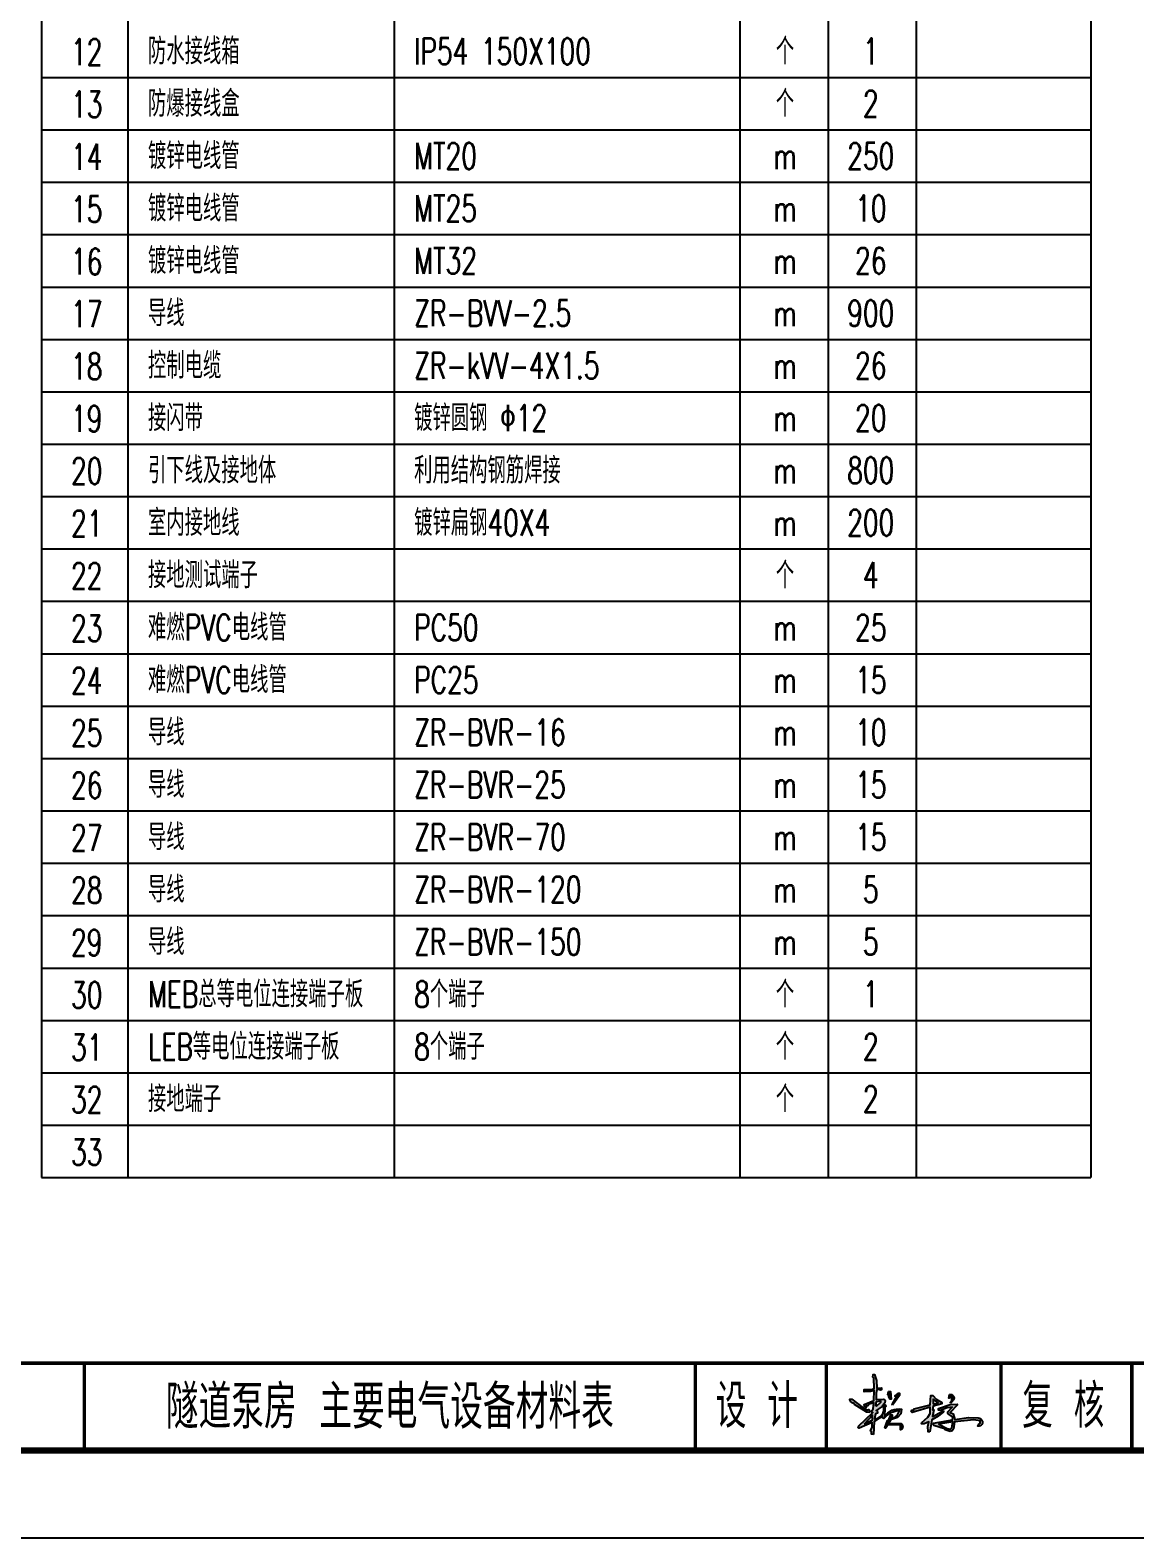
# Model space of a CAD drawing. Header units: millimetres. Extents: x 210068 to 672068, y -299976 to -107099.
# Drawn here: x 225949 to 238602, y -264492 to -247224 of the extents above; entities that cross this region are included whole.
import ezdxf
from ezdxf.enums import TextEntityAlignment as Align

# ---------------------------------------------------------------- set-up
doc = ezdxf.new("R2010")
doc.units = ezdxf.units.MM
doc.header["$LTSCALE"] = 1000
doc.header["$MEASUREMENT"] = 0
for name, color, linetype in [('图框', 7, 'Continuous'), ('文字', 7, 'Continuous'), ('轮廓线', 1, 'Continuous')]:
    doc.layers.add(name, color=color, linetype=linetype)
doc.styles.get("Standard").update_dxf_attribs({"font": 'simplex1.shx', "width": 0.7, "bigfont": 'HZTXT.shx'})

# ---------------------------------------------------------------- blocks, each defined once
blk = doc.blocks.new('series')
at = {"width": 0.75}
for tag, height, p in [('页码', 4, (-35, -19)), ('图名', 5, (-220, -282)), ('图号', 5, (-20, -282))]:
    blk.add_attdef(tag, text='', height=height, dxfattribs=at).set_placement(p, align=Align.MIDDLE_CENTER)

msp = doc.modelspace()

# ---------------------------------------------------------------- hatches: boundary and pattern name
at = {"linetype": 'Continuous'}
h = msp.add_hatch(color=256, dxfattribs=at)
h.paths.add_polyline_path([(235605.3, -263016.1), (235584.3, -263040.1), (235584.3, -263052.1), (235599.3, -263058.1), (235437.3, -263211.1), (235434.3, -263229.1), (235443.3, -263235.1), (235593.3, -263169.1), (235593.3, -263226.1), (235575.3, -263265.1), (235584.3, -263274.1), (235584.3, -263304.1), (235608.3, -263307.1), (235617.3, -263160.1), (235713.3, -263097.1), (235713.3, -263118.1), (235728.3, -263124.1, -0.219057), (235908.3, -263037.1), (235878.3, -263091.1), (235827.3, -263133.1), (235884.3, -263112.1), (235920.3, -263070.1), (235929.3, -263019.1, 0.293496), (235734.3, -263100.1), (235740.3, -263001.1), (235749.3, -262986.1), (235746.3, -262968.1), (235722.3, -262989.1, -0.49928), (235620.3, -263127.1), (235632.3, -263073.1), (235653.3, -263064.1), (235650.3, -263031.1), (235638.3, -263034.1), (235707.3, -262986.1), (235740.3, -262944.1), (235743.3, -262917.1), (235722.3, -262902.1), (235638.3, -262908.1), (235638.3, -262833.1), (235647.3, -262797.1), (235686.3, -262788.1), (235686.3, -262800.1), (235701.3, -262797.1), (235701.3, -262773.1), (235647.3, -262776.1), (235641.3, -262689.1), (235620.3, -262620.1), (235605.3, -262620.1), (235602.3, -262650.1), (235611.3, -262662.1), (235617.3, -262782.1), (235584.3, -262794.1), (235500.3, -262794.1), (235500.3, -262818.1), (235575.3, -262815.1), (235617.3, -262803.1), (235611.3, -262920.1), (235500.3, -262965.1), (235509.3, -262998.1), (235524.3, -262998.1), (235524.3, -262980.1), (235545.3, -262980.1), (235557.3, -262962.1), (235611.3, -262944.1)])
h.paths.add_polyline_path([(235632.3, -262977.1), (235638.3, -262935.1), (235692.3, -262926.1), (235692.3, -262938.1), (235641.3, -262983.1)], flags=16)
h.paths.add_polyline_path([(235596.3, -263088.1), (235596.3, -263142.1), (235500.3, -263190.1)], flags=16)
for points in [[(235533.3, -263052.1), (235566.3, -263055.1), (235569.3, -263040.1), (235554.3, -263022.1), (235545.3, -263031.1), (235491.3, -263004.1), (235359.3, -262902.1), (235338.3, -262902.1, 0.426792), (235380.3, -262950.1), (235389.3, -262965.1)], [(235785.3, -262875.1), (235785.3, -262851.1), (235773.3, -262854.1), (235779.3, -262815.1), (235803.3, -262815.1), (235809.3, -262905.1), (235800.3, -262905.1)], [(235827.3, -262971.1), (235821.3, -262965.1), (235881.3, -262863.1), (235851.3, -262869.1), (235893.3, -262833.1), (235908.3, -262836.1), (235908.3, -262863.1)], [(236487.3, -262941.1), (236496.3, -262950.1), (236526.3, -262911.1, 0.66475), (236478.3, -262851.1), (236472.3, -262893.1), (236490.3, -262878.1, -0.537712)]]:
    msp.add_hatch(color=256, dxfattribs=at).paths.add_polyline_path(points)
h = msp.add_hatch(color=256, dxfattribs=at)
h.paths.add_polyline_path([(236163.3, -263172.1), (236160.3, -263187.1), (236187.3, -263187.1), (236244.3, -263163.1), (236232.3, -263217.1), (236235.3, -263277.1), (236253.3, -263277.1), (236277.3, -263142.1), (236349.3, -263100.1), (236409.3, -263049.1), (236406.3, -263031.1), (236388.3, -263049.1), (236283.3, -263103.1), (236298.3, -263025.1), (236283.3, -263025.1), (236292.3, -262983.1), (236391.3, -262956.1), (236391.3, -262941.1), (236325.3, -262905.1), (236289.3, -262863.1), (236265.3, -262863.1), (236259.3, -262968.1), (236076.3, -263016.1), (236070.3, -263025.1), (236046.3, -263028.1), (236040.3, -263046.1), (236052.3, -263055.1), (236259.3, -262995.1), (236256.3, -263067.1), (236229.3, -263109.1)])
h.paths.add_polyline_path([(236292.3, -262959.1), (236292.3, -262905.1), (236349.3, -262944.1)], flags=16)
h = msp.add_hatch(color=256, dxfattribs=at)
h.paths.add_polyline_path([(236511.3, -262995.1), (236460.3, -263049.1), (236460.3, -263067.1), (236517.3, -263109.1), (236514.3, -263139.1), (236295.3, -263178.1), (236292.3, -263193.1), (236301.3, -263205.1), (236421.3, -263244.1), (236430.3, -263256.1), (236487.3, -263274.1), (236511.3, -263268.1), (236526.3, -263244.1), (236538.3, -263163.1), (236757.3, -263139.1), (236829.3, -263151.1), (236829.3, -263178.1), (236808.3, -263196.1), (236805.3, -263214.1, 1.055254), (236808.3, -263118.1), (236697.3, -263115.1), (236541.3, -263136.1), (236520.3, -263073.1), (236487.3, -263058.1), (236565.3, -262974.1), (236568.3, -262959.1), (236487.3, -262965.1), (236352.3, -263010.1), (236352.3, -263028.1), (236373.3, -263034.1), (236451.3, -263004.1)])
h.paths.add_polyline_path([(236517.3, -263163.1), (236505.3, -263232.1), (236490.3, -263247.1), (236451.3, -263238.1), (236355.3, -263190.1)], flags=16)
h = msp.add_hatch(color=256, dxfattribs=at)
edge = h.paths.add_edge_path()
edge.add_line((235926.3, -263253.1), (235917.3, -263253.1))
edge.add_line((235917.3, -263253.1), (235917.3, -263211.1))
edge.add_line((235917.3, -263211.1), (235908.3, -263199.1))
edge.add_line((235908.3, -263199.1), (235767.3, -263199.1))
edge.add_line((235767.3, -263199.1), (235746.3, -263235.1))
edge.add_line((235746.3, -263235.1), (235737.3, -263232.1))
edge.add_line((235737.3, -263232.1), (235770.3, -263148.1))
edge.add_line((235770.3, -263148.1), (235779.3, -263148.1))
edge.add_line((235779.3, -263148.1), (235806.3, -263082.1))
edge.add_line((235806.3, -263082.1), (235821.3, -263082.1))
edge.add_line((235821.3, -263082.1), (235821.3, -263115.1))
edge.add_line((235821.3, -263115.1), (235782.3, -263181.1))
edge.add_line((235782.3, -263181.1), (235926.3, -263184.1))
edge.add_arc((235899.3, -263218.6), 43.8, -51.9818, 51.9818, ccw=False)

# ---------------------------------------------------------------- linework, layer by layer
msp.add_lwpolyline([(252068.5, -264491.9), (252068.5, -234791.9), (210068.5, -234791.9), (210068.5, -264491.9)], close=True)
for points, const_width in [([(251068.5, -235791.9), (213068.5, -235791.9), (213068.5, -263491.9), (251068.5, -263491.9), (251068.5, -235791.9)], 70), ([(213068.5, -262491.9), (251068.5, -262491.9)], 40)]:
    msp.add_lwpolyline(points, dxfattribs=dict(const_width=const_width))
for points in [[(235608.3, -263307.1), (235584.3, -263304.1), (235584.3, -263274.1), (235575.3, -263265.1), (235593.3, -263226.1), (235593.3, -263169.1), (235443.3, -263235.1), (235434.3, -263229.1), (235437.3, -263211.1), (235599.3, -263058.1), (235584.3, -263052.1), (235584.3, -263040.1), (235605.3, -263016.1), (235611.3, -262944.1), (235557.3, -262962.1), (235545.3, -262980.1), (235524.3, -262980.1), (235524.3, -262998.1), (235509.3, -262998.1), (235500.3, -262965.1), (235611.3, -262920.1), (235617.3, -262803.1), (235575.3, -262815.1), (235500.3, -262818.1), (235500.3, -262794.1), (235584.3, -262794.1), (235617.3, -262782.1), (235611.3, -262662.1), (235602.3, -262650.1), (235605.3, -262620.1), (235620.3, -262620.1), (235641.3, -262689.1), (235647.3, -262776.1), (235701.3, -262773.1), (235701.3, -262797.1), (235686.3, -262800.1), (235686.3, -262788.1), (235647.3, -262797.1), (235638.3, -262833.1), (235638.3, -262908.1), (235722.3, -262902.1), (235743.3, -262917.1), (235740.3, -262944.1), (235707.3, -262986.1), (235638.3, -263034.1), (235650.3, -263031.1), (235653.3, -263064.1), (235632.3, -263073.1), (235620.3, -263127.1, 0.49928), (235722.3, -262989.1), (235746.3, -262968.1), (235749.3, -262986.1), (235740.3, -263001.1), (235734.3, -263100.1, -0.293496), (235929.3, -263019.1), (235920.3, -263070.1), (235884.3, -263112.1), (235827.3, -263133.1), (235878.3, -263091.1), (235908.3, -263037.1, 0.219057), (235728.3, -263124.1), (235713.3, -263118.1), (235713.3, -263097.1), (235617.3, -263160.1)], [(235566.3, -263055.1), (235533.3, -263052.1), (235389.3, -262965.1), (235380.3, -262950.1, -0.426792), (235338.3, -262902.1), (235359.3, -262902.1), (235491.3, -263004.1), (235545.3, -263031.1), (235554.3, -263022.1), (235569.3, -263040.1)], [(236487.3, -263274.1), (236430.3, -263256.1), (236421.3, -263244.1), (236301.3, -263205.1), (236292.3, -263193.1), (236295.3, -263178.1), (236514.3, -263139.1), (236517.3, -263109.1), (236460.3, -263067.1), (236460.3, -263049.1), (236511.3, -262995.1), (236451.3, -263004.1), (236373.3, -263034.1), (236352.3, -263028.1), (236352.3, -263010.1), (236487.3, -262965.1), (236568.3, -262959.1), (236565.3, -262974.1), (236487.3, -263058.1), (236520.3, -263073.1), (236541.3, -263136.1), (236697.3, -263115.1), (236808.3, -263118.1, -1.055254), (236805.3, -263214.1), (236808.3, -263196.1), (236829.3, -263178.1), (236829.3, -263151.1), (236757.3, -263139.1), (236538.3, -263163.1), (236526.3, -263244.1), (236511.3, -263268.1)], [(236496.3, -262950.1), (236487.3, -262941.1, 0.537712), (236490.3, -262878.1), (236472.3, -262893.1), (236478.3, -262851.1, -0.66475), (236526.3, -262911.1)], [(235926.3, -263253.1), (235917.3, -263253.1), (235917.3, -263211.1), (235908.3, -263199.1), (235767.3, -263199.1), (235746.3, -263235.1), (235737.3, -263232.1), (235770.3, -263148.1), (235779.3, -263148.1), (235806.3, -263082.1), (235821.3, -263082.1), (235821.3, -263115.1), (235782.3, -263181.1), (235926.3, -263184.1, -0.487536)]]:
    msp.add_lwpolyline(points, format="xyb", close=True, dxfattribs=at)
for points in [[(235641.3, -262983.1), (235692.3, -262938.1), (235692.3, -262926.1), (235638.3, -262935.1), (235632.3, -262977.1)], [(235785.3, -262875.1), (235785.3, -262851.1), (235773.3, -262854.1), (235779.3, -262815.1), (235803.3, -262815.1), (235809.3, -262905.1), (235800.3, -262905.1)], [(235827.3, -262971.1), (235821.3, -262965.1), (235881.3, -262863.1), (235851.3, -262869.1), (235893.3, -262833.1), (235908.3, -262836.1), (235908.3, -262863.1)], [(236253.3, -263277.1), (236235.3, -263277.1), (236232.3, -263217.1), (236244.3, -263163.1), (236187.3, -263187.1), (236160.3, -263187.1), (236163.3, -263172.1), (236229.3, -263109.1), (236256.3, -263067.1), (236259.3, -262995.1), (236052.3, -263055.1), (236040.3, -263046.1), (236046.3, -263028.1), (236070.3, -263025.1), (236076.3, -263016.1), (236259.3, -262968.1), (236265.3, -262863.1), (236289.3, -262863.1), (236325.3, -262905.1), (236391.3, -262941.1), (236391.3, -262956.1), (236292.3, -262983.1), (236283.3, -263025.1), (236298.3, -263025.1), (236283.3, -263103.1), (236388.3, -263049.1), (236406.3, -263031.1), (236409.3, -263049.1), (236349.3, -263100.1), (236277.3, -263142.1)], [(236292.3, -262959.1), (236349.3, -262944.1), (236292.3, -262905.1)], [(235500.3, -263190.1), (235596.3, -263142.1), (235596.3, -263088.1)], [(236505.3, -263232.1), (236517.3, -263163.1), (236355.3, -263190.1), (236451.3, -263238.1), (236490.3, -263247.1)]]:
    msp.add_lwpolyline(points, close=True, dxfattribs=at)
at = {"layer": '图框', "const_width": 40}
for points in [[(226568.5, -263491.9), (226568.5, -262491.9)], [(233568.5, -263491.9), (233568.5, -262491.9)], [(235068.5, -263491.9), (235068.5, -262491.9)], [(237068.5, -263491.9), (237068.5, -262491.9)], [(238568.5, -263491.9), (238568.5, -262491.9)]]:
    msp.add_lwpolyline(points, dxfattribs=at)
at = {"layer": '文字', "color": 7}
for p, q in [((227068.5, -239365.9), (227068.5, -260365.9)), ((230117.3, -239365.9), (230117.3, -260365.9)), ((234078.4, -239365.9), (234078.4, -260365.9)), ((235088.4, -239365.9), (235088.4, -260365.9)), ((236098.3, -239365.9), (236098.3, -260365.9)), ((226078.4, -247765.9), (238098.3, -247765.9)), ((226078.4, -248365.9), (238098.3, -248365.9)), ((226078.4, -248965.9), (238098.3, -248965.9)), ((226078.4, -249565.9), (238098.3, -249565.9)), ((226078.4, -250165.9), (238098.3, -250165.9)), ((226078.4, -250765.9), (238098.3, -250765.9)), ((226078.4, -251365.9), (238098.3, -251365.9)), ((226078.4, -251965.9), (238098.3, -251965.9)), ((226078.4, -252565.9), (238098.3, -252565.9)), ((226078.4, -253165.9), (238098.3, -253165.9)), ((226078.4, -253765.9), (238098.3, -253765.9)), ((226078.4, -254365.9), (238098.3, -254365.9)), ((226078.4, -254965.9), (238098.3, -254965.9)), ((226078.4, -255565.9), (238098.3, -255565.9)), ((226078.4, -256165.9), (238098.3, -256165.9)), ((226078.4, -256765.9), (238098.3, -256765.9)), ((226078.4, -257365.9), (238098.3, -257365.9)), ((226078.4, -257965.9), (238098.3, -257965.9)), ((226078.4, -258565.9), (238098.3, -258565.9)), ((226078.4, -259165.9), (238098.3, -259165.9)), ((226078.4, -259765.9), (238098.3, -259765.9))]:
    msp.add_line(p, q, dxfattribs=at)
at = {"layer": '轮廓线'}
for p, q in [((226078.4, -239365.9), (226078.4, -260365.9)), ((238098.3, -239365.9), (238098.3, -260365.9)), ((226078.4, -260365.9), (238098.3, -260365.9))]:
    msp.add_line(p, q, dxfattribs=at)

# ---------------------------------------------------------------- block references
ref = msp.add_blockref('series', (252068.5, -234791.9), dxfattribs=dict(xscale=100, yscale=100, zscale=100))
ref.add_attrib('图名', '隧道泵房 主要电气设备材料表', dxfattribs={"height": 500, "width": 0.75}).set_placement((230068.5, -262991.9), align=Align.MIDDLE_CENTER)

# ---------------------------------------------------------------- texts
at = {"layer": '图框', "width": 0.7}
for s, p in [('设 计', (234272.9, -262982.5)), ('复 核', (237782.4, -262982.5))]:
    msp.add_text(s, height=500, dxfattribs=at).set_placement(p, align=Align.MIDDLE_CENTER)
at = {"layer": '文字', "color": 7, "width": 0.7}
for s, p in [('12', (226596.6, -247474.3)), ('个', (234594.9, -247465.8)), ('1', (235577.5, -247465.9)), ('13', (226596.6, -248074.3)), ('个', (234594.9, -248065.8)), ('2', (235577.5, -248065.9)), ('14', (226596.6, -248674.3)), ('m', (234594.9, -248665.8)), ('250', (235577.5, -248665.9)), ('15', (226596.6, -249274.3)), ('10', (235577.5, -249265.9)), ('m', (234594.9, -249265.8)), ('16', (226596.6, -249874.3)), ('m', (234594.9, -249865.8)), ('26', (235577.5, -249865.9)), ('17', (226596.6, -250474.3)), ('900', (235577.5, -250465.9)), ('m', (234594.9, -250465.8)), ('18', (226596.6, -251074.3)), ('m', (234594.9, -251065.8)), ('26', (235577.5, -251065.9)), ('19', (226596.6, -251674.3)), ('20', (235577.5, -251665.9)), ('m', (234594.9, -251665.8)), ('20', (226596.6, -252274.3)), ('m', (234594.9, -252265.8)), ('800', (235577.5, -252265.9)), ('21', (226596.6, -252874.3)), ('200', (235577.5, -252865.9)), ('m', (234594.9, -252865.8)), ('个', (234594.9, -253465.8)), ('4', (235577.5, -253465.9)), ('22', (226596.6, -253474.3)), ('23', (226596.6, -254074.3)), ('24', (226596.6, -254674.3)), ('25', (226596.6, -255274.3)), ('26', (226596.6, -255874.3)), ('27', (226596.6, -256474.3)), ('28', (226596.6, -257074.3)), ('29', (226596.6, -257674.3)), ('30', (226596.6, -258274.3)), ('个', (234594.9, -258265.8)), ('1', (235577.5, -258265.9)), ('31', (226596.6, -258874.3)), ('个', (234594.9, -258865.8)), ('2', (235577.5, -258865.9)), ('32', (226596.6, -259474.3)), ('个', (234594.9, -259465.8)), ('2', (235577.5, -259465.9)), ('33', (226596.6, -260074.3))]:
    msp.add_text(s, height=300, dxfattribs=at).set_placement(p, align=Align.MIDDLE_CENTER)
for s, p in [('防水接线箱', (227298.2, -247465.9)), ('IP54 150X100', (230346.9, -247465.9)), ('防爆接线盒', (227298.2, -248065.9)), ('镀锌电线管  ', (227298.2, -248665.9)), ('MT20', (230346.9, -248665.9)), ('镀锌电线管  ', (227298.2, -249265.9)), ('MT25', (230346.9, -249265.9)), ('镀锌电线管  ', (227298.2, -249865.9)), ('MT32', (230346.9, -249865.9)), ('导线 ', (227298.2, -250465.9)), ('ZR-BVV-2.5', (230346.9, -250465.9)), ('控制电缆 ', (227298.2, -251065.9)), ('ZR-kVV-4X1.5', (230346.9, -251065.9)), ('接闪带 ', (227298.2, -251665.9)), ('镀锌圆钢 Φ12', (230346.9, -251665.9)), ('引下线及接地体', (227298.2, -252265.9)), ('利用结构钢筋焊接', (230346.9, -252265.9)), ('室内接地线 ', (227298.2, -252865.9)), ('镀锌扁钢40X4', (230346.9, -252865.9)), ('接地测试端子', (227298.2, -253465.9)), ('MEB总等电位连接端子板 ', (227298.2, -258265.9)), ('8个端子', (230346.9, -258265.9)), ('LEB等电位连接端子板 ', (227298.2, -258865.9)), ('8个端子', (230346.9, -258865.9)), ('接地端子', (227298.2, -259465.9))]:
    msp.add_text(s, height=300, dxfattribs=at).set_placement(p, align=Align.MIDDLE_LEFT)
at = {"layer": '文字', "color": 0, "width": 0.7}
for s, p in [('难燃PVC电线管  ', (227298.2, -254065.9)), ('PC50', (230346.9, -254065.9)), ('导线 ', (227298.2, -255265.9)), ('ZR-BVR-16', (230346.9, -255265.9)), ('导线 ', (227298.2, -256465.9)), ('ZR-BVR-70', (230346.9, -256465.9)), ('导线 ', (227298.2, -257065.9)), ('ZR-BVR-120', (230346.9, -257065.9)), ('导线 ', (227298.2, -257665.9)), ('ZR-BVR-150', (230346.9, -257665.9))]:
    msp.add_text(s, height=300, dxfattribs=at).set_placement(p, align=Align.MIDDLE_LEFT)
for s, p in [('25', (235577.5, -254065.9)), ('m', (234594.9, -254065.8)), ('m', (234594.9, -255265.8)), ('10', (235577.5, -255265.9)), ('m', (234594.9, -256465.8)), ('15', (235577.5, -256465.9)), ('5', (235577.5, -257065.9)), ('m', (234594.9, -257065.8)), ('m', (234594.9, -257665.8)), ('5', (235577.5, -257665.9))]:
    msp.add_text(s, height=300, dxfattribs=at).set_placement(p, align=Align.MIDDLE_CENTER)
at = {"layer": '文字', "color": 6, "width": 0.7}
for s, p in [('难燃PVC电线管  ', (227298.2, -254665.9)), ('PC25', (230346.9, -254665.9)), ('导线 ', (227298.2, -255865.9)), ('ZR-BVR-25', (230346.9, -255865.9))]:
    msp.add_text(s, height=300, dxfattribs=at).set_placement(p, align=Align.MIDDLE_LEFT)
for s, p in [('15', (235577.5, -254665.9)), ('m', (234594.9, -254665.8)), ('15', (235577.5, -255865.9)), ('m', (234594.9, -255865.8))]:
    msp.add_text(s, height=300, dxfattribs=at).set_placement(p, align=Align.MIDDLE_CENTER)

doc.saveas('drawing.dxf')
